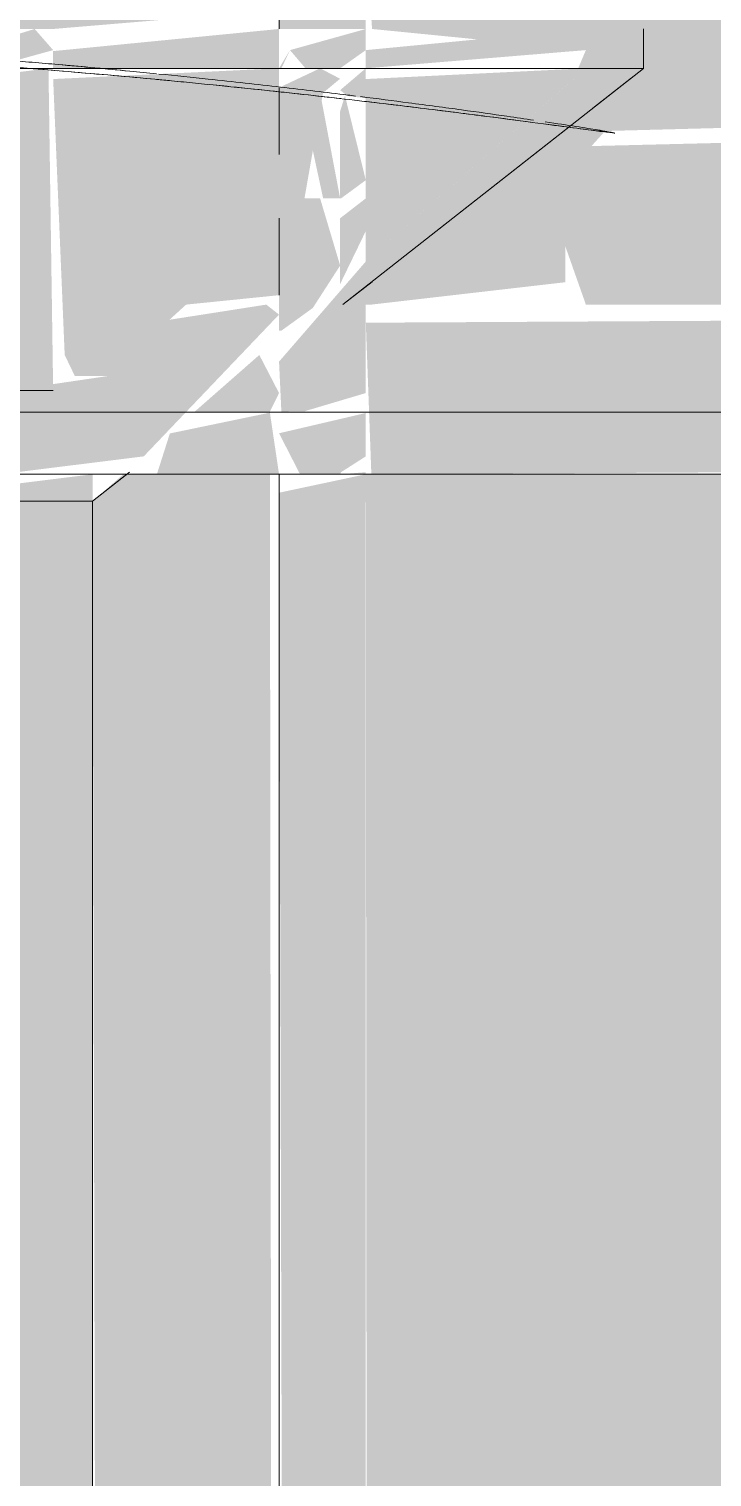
# Model space of a CAD drawing. Header units: metres. Extents: x 147 to 427, y -16 to 162.
# Drawn here: x 392.19402 to 392.21137, y 0.64953 to 0.68631 of the extents above; entities that cross this region are included whole.
import ezdxf

# ---------------------------------------------------------------- set-up
doc = ezdxf.new("R2010")
doc.units = ezdxf.units.M
doc.layers.add('P-SANR-FIXT', color=7, linetype='Continuous', lineweight=5)

# ---------------------------------------------------------------- blocks, each defined once
blk = doc.blocks.new('USO_ESG_Cuba lavatório retângular - Uso geral-3647402-HH')
at = {"layer": 'P-SANR-FIXT', "color": 253, "true_color": 0x9e9e9e}
for p, q in [((-160.975967, 0.685312), (-160.975967, 0.686312)), ((-161.005967, 0.685312), (-160.975967, 0.685312)), ((-160.983606, 0.67931), (-160.975967, 0.685312)), ((-161.005967, 0.675), (-160.976967, 0.675))]:
    blk.add_line(p, q, dxfattribs=at)
at = {"layer": 'P-SANR-FIXT', "color": 7, "true_color": 0xfafafa}
blk.add_line((-160.991457, 0.685312), (-160.990795, 0.685312), dxfattribs=at)
at = {"layer": 'P-SANR-FIXT', "color": 7, "true_color": 0xf3f3f3}
for p, q in [((-160.990685, 0.685312), (-160.981696, 0.685312)), ((-160.981678, 0.685312), (-160.977435, 0.685312))]:
    blk.add_line(p, q, dxfattribs=at)
at = {"layer": 'P-SANR-FIXT', "color": 254, "true_color": 0xd8d8d8}
for p, q in [((-160.990967, 0.677128), (-160.991981, 0.677128)), ((-160.991372, 0.675), (-160.989043, 0.675))]:
    blk.add_line(p, q, dxfattribs=at)
at = {"layer": 'P-SANR-FIXT'}
for p, q in [((-161.17381, 0.676577), (-160.898702, 0.676577)), ((-160.989967, 0.674313), (-160.989025, 0.675052)), ((-161.17381, 0.675), (-160.898702, 0.675)), ((-161.005967, 0.674313), (-160.989967, 0.674313)), ((-160.989967, 0.623125), (-160.989967, 0.674313))]:
    blk.add_line(p, q, dxfattribs=at)
at = {"layer": 'P-SANR-FIXT', "color": 7, "true_color": 0xefefef}
for p, q in [((-160.99223, 0.676577), (-160.9913, 0.676577)), ((-160.99037, 0.676577), (-160.987387, 0.676577))]:
    blk.add_line(p, q, dxfattribs=at)
at = {"layer": 'P-SANR-FIXT', "color": 254, "true_color": 0xe8e8e8}
blk.add_line((-160.987387, 0.676577), (-160.977286, 0.676577), dxfattribs=at)
at = {"layer": 'P-SANR-FIXT', "color": 254, "true_color": 0xd5d5d5}
blk.add_line((-160.977286, 0.676577), (-160.898702, 0.676577), dxfattribs=at)
at = {"layer": 'P-SANR-FIXT', "color": 254, "true_color": 0xdfdfdf}
blk.add_line((-160.996965, 0.674313), (-160.989967, 0.674313), dxfattribs=at)
at = {"layer": 'P-SANR-FIXT', "color": 253, "true_color": 0x9e9e9e}
blk.add_open_spline([(-160.978466, 0.683952), (-160.978173, 0.683909), (-160.977653, 0.68383), (-160.977053, 0.683736), (-160.976706, 0.683674), (-160.976664, 0.683659), (-160.976958, 0.683696), (-160.977816, 0.683808), (-160.979384, 0.68402), (-160.98148, 0.684286), (-160.983392, 0.684514), (-160.985565, 0.684757), (-160.9887, 0.685074), (-160.993342, 0.685473), (-160.999323, 0.685793), (-161.00369, 0.685882), (-161.005967, 0.685892)], degree=3, knots=[0.3888889, 0.3888889, 0.3888889, 0.3888889, 0.4166667, 0.4444444, 0.4791667, 0.5138889, 0.5486111, 0.5833333, 0.6527778, 0.6875, 0.7222222, 0.7569444, 0.7916667, 0.8611111, 0.9305556, 1, 1, 1, 1], dxfattribs=at)
at = {"layer": 'P-SANR-FIXT', "color": 7, "true_color": 0xf3f3f3}
blk.add_open_spline([(-160.991843, 0.685494), (-160.991614, 0.685476), (-160.991279, 0.685447), (-160.990947, 0.685418), (-160.99084, 0.685409)], degree=3, knots=[0.1581904, 0.1581904, 0.1581904, 0.1581904, 0.16666667, 0.17074038, 0.17074038, 0.17074038, 0.17074038], dxfattribs=at)
at = {"layer": 'P-SANR-FIXT', "color": 254, "true_color": 0xdddddd}
for points, knots in [([(-160.99084, 0.685409), (-160.990216, 0.685354), (-160.989372, 0.685276), (-160.988567, 0.685197), (-160.988346, 0.685175)], [0.17074038, 0.17074038, 0.17074038, 0.17074038, 0.19444444, 0.20358297, 0.20358297, 0.20358297, 0.20358297]), ([(-160.988279, 0.685168), (-160.987852, 0.685126), (-160.986783, 0.685016), (-160.985169, 0.684837), (-160.983958, 0.684692), (-160.983352, 0.684617), (-160.983288, 0.684609)], [0.20451229, 0.20451229, 0.20451229, 0.20451229, 0.22222222, 0.25, 0.27777778, 0.28112776, 0.28112776, 0.28112776, 0.28112776]), ([(-160.983156, 0.684593), (-160.982731, 0.68454), (-160.981817, 0.684423), (-160.980564, 0.684255), (-160.979539, 0.68411), (-160.978976, 0.684028), (-160.978764, 0.683996)], [0.2834166, 0.2834166, 0.2834166, 0.2834166, 0.30555556, 0.33333333, 0.36111111, 0.37981881, 0.37981881, 0.37981881, 0.37981881])]:
    blk.add_open_spline(points, degree=3, knots=knots, dxfattribs=at)
blk = doc.blocks.new('USO_ESG_Cuba lavatório retângular - Uso geral-V213-HH')
at = {"layer": 'P-SANR-FIXT', "color": 254, "true_color": 0xe8e8e8}
for p, q in [((-160.975967, 0.68567), (-160.975967, 0.686312)), ((-160.977435, 0.685312), (-160.975967, 0.685312)), ((-160.977257, 0.684299), (-160.97628, 0.685067)), ((-160.982821, 0.679927), (-160.977828, 0.68385)), ((-160.983606, 0.67931), (-160.982866, 0.679892)), ((-160.987387, 0.676577), (-160.977286, 0.676577)), ((-160.989043, 0.675), (-160.976967, 0.675))]:
    blk.add_line(p, q, dxfattribs=at)
at = {"layer": 'P-SANR-FIXT', "color": 7, "true_color": 0xfdfdfd}
for p, q in [((-160.991707, 0.685312), (-160.990795, 0.685312)), ((-160.990685, 0.685312), (-160.981696, 0.685312)), ((-160.981678, 0.685312), (-160.977435, 0.685312))]:
    blk.add_line(p, q, dxfattribs=at)
at = {"layer": 'P-SANR-FIXT', "color": 7, "true_color": 0xfefefe}
blk.add_line((-160.991457, 0.685312), (-160.990795, 0.685312), dxfattribs=at)
at = {"layer": 'P-SANR-FIXT', "color": 7, "true_color": 0xfafafa}
for p, q in [((-160.990685, 0.685312), (-160.981696, 0.685312)), ((-160.981678, 0.685312), (-160.977435, 0.685312)), ((-160.991255, 0.677128), (-160.991981, 0.677128)), ((-160.991255, 0.677128), (-160.991981, 0.677128)), ((-160.990967, 0.677128), (-160.991076, 0.677128)), ((-160.996965, 0.674313), (-160.989967, 0.674313))]:
    blk.add_line(p, q, dxfattribs=at)
at = {"layer": 'P-SANR-FIXT', "color": 7, "true_color": 0xefefef}
for p, q in [((-160.99223, 0.676577), (-160.9913, 0.676577)), ((-160.99037, 0.676577), (-160.987387, 0.676577)), ((-160.977286, 0.676577), (-160.898702, 0.676577)), ((-160.991372, 0.675), (-160.989043, 0.675))]:
    blk.add_line(p, q, dxfattribs=at)
at = {"layer": 'P-SANR-FIXT', "color": 7, "true_color": 0xf2f2f2}
for p, q in [((-160.99223, 0.676577), (-160.9913, 0.676577)), ((-160.99037, 0.676577), (-160.987387, 0.676577)), ((-160.987387, 0.676577), (-160.977286, 0.676577))]:
    blk.add_line(p, q, dxfattribs=at)
at = {"layer": 'P-SANR-FIXT', "color": 254, "true_color": 0xd5d5d5}
for p, q in [((-160.977286, 0.676577), (-160.898702, 0.676577)), ((-160.989184, 0.675), (-160.976967, 0.675))]:
    blk.add_line(p, q, dxfattribs=at)
at = {"layer": 'P-SANR-FIXT', "color": 254, "true_color": 0xe9e9e9}
blk.add_line((-160.99138, 0.675), (-160.989184, 0.675), dxfattribs=at)
at = {"layer": 'P-SANR-FIXT', "color": 7, "true_color": 0xf1f1f1}
blk.add_line((-160.991372, 0.675), (-160.989043, 0.675), dxfattribs=at)
at = {"layer": 'P-SANR-FIXT'}
blk.add_line((-160.989967, 0.674313), (-160.989092, 0.675), dxfattribs=at)
at = {"layer": 'P-SANR-FIXT', "color": 253, "true_color": 0x9e9e9e}
blk.add_line((-160.976967, 0.675), (-160.898702, 0.675), dxfattribs=at)
at = {"layer": 'P-SANR-FIXT', "color": 254, "true_color": 0xdfdfdf}
blk.add_line((-160.994653, 0.674313), (-160.989967, 0.674313), dxfattribs=at)
at = {"layer": 'P-SANR-FIXT', "color": 253, "true_color": 0xa6a6a6}
blk.add_line((-160.989967, 0.623125), (-160.989967, 0.674313), dxfattribs=at)
at = {"layer": 'P-SANR-FIXT', "color": 7, "true_color": 0xfefefe}
blk.add_open_spline([(-160.991843, 0.685494), (-160.991614, 0.685476), (-160.991279, 0.685447), (-160.990947, 0.685418), (-160.99084, 0.685409)], degree=3, knots=[0.1581904, 0.1581904, 0.1581904, 0.1581904, 0.16666667, 0.17074038, 0.17074038, 0.17074038, 0.17074038], dxfattribs=at)
at = {"layer": 'P-SANR-FIXT', "color": 7, "true_color": 0xfcfcfc}
blk.add_open_spline([(-160.99084, 0.685409), (-160.990568, 0.685385), (-160.990299, 0.685361), (-160.990034, 0.685337)], degree=3, dxfattribs=at)
at = {"layer": 'P-SANR-FIXT', "color": 7, "true_color": 0xfafafa}
blk.add_open_spline([(-160.990861, 0.685253), (-160.991186, 0.685279), (-160.991515, 0.685306), (-160.991846, 0.685331)], degree=3, dxfattribs=at)
at = {"layer": 'P-SANR-FIXT', "color": 7, "true_color": 0xf1f1f1}
blk.add_open_spline([(-160.988475, 0.685043), (-160.989198, 0.68511), (-160.989953, 0.685177), (-160.99073, 0.685242)], degree=3, dxfattribs=at)
at = {"layer": 'P-SANR-FIXT', "color": 7, "true_color": 0xf3f3f3}
for points, knots in [([(-160.990034, 0.685337), (-160.989689, 0.685305), (-160.989119, 0.685251), (-160.988567, 0.685197), (-160.988346, 0.685175)], [0.18106538, 0.18106538, 0.18106538, 0.18106538, 0.19444444, 0.20358297, 0.20358297, 0.20358297, 0.20358297]), ([(-160.988279, 0.685168), (-160.987852, 0.685126), (-160.986783, 0.685016), (-160.985169, 0.684837), (-160.984027, 0.6847), (-160.983483, 0.684633)], [0.20451229, 0.20451229, 0.20451229, 0.20451229, 0.22222222, 0.25, 0.27777778, 0.27777778, 0.27777778, 0.27777778]), ([(-160.983156, 0.684593), (-160.982731, 0.68454), (-160.981817, 0.684423), (-160.980564, 0.684255), (-160.979539, 0.68411), (-160.978976, 0.684028), (-160.978764, 0.683996)], [0.2834166, 0.2834166, 0.2834166, 0.2834166, 0.30555556, 0.33333333, 0.36111111, 0.37981881, 0.37981881, 0.37981881, 0.37981881])]:
    blk.add_open_spline(points, degree=3, knots=knots, dxfattribs=at)
at = {"layer": 'P-SANR-FIXT', "color": 7, "true_color": 0xf1f1f1}
for points, knots in [([(-160.987644, 0.684964), (-160.98775, 0.684974), (-160.987982, 0.684997), (-160.988218, 0.685019), (-160.988346, 0.685031)], [0.787177363, 0.787177363, 0.787177363, 0.787177363, 0.791666667, 0.796935404, 0.796935404, 0.796935404, 0.796935404]), ([(-160.983659, 0.684542), (-160.984274, 0.684613), (-160.985359, 0.684734), (-160.98651, 0.684852), (-160.986988, 0.6849)], [0.72600182, 0.72600182, 0.72600182, 0.72600182, 0.75694444, 0.77777778, 0.77777778, 0.77777778, 0.77777778]), ([(-160.980665, 0.684182), (-160.980941, 0.684217), (-160.981728, 0.684315), (-160.98263, 0.684423), (-160.983236, 0.684494)], [0.66922291, 0.66922291, 0.66922291, 0.66922291, 0.6875, 0.71880187, 0.71880187, 0.71880187, 0.71880187]), ([(-160.978841, 0.683945), (-160.979177, 0.68399), (-160.979726, 0.684062), (-160.980343, 0.684141), (-160.98055, 0.684167)], [0.62364423, 0.62364423, 0.62364423, 0.62364423, 0.65277778, 0.66666667, 0.66666667, 0.66666667, 0.66666667])]:
    blk.add_open_spline(points, degree=3, knots=knots, dxfattribs=at)
at = {"layer": 'P-SANR-FIXT', "color": 7, "true_color": 0xefefef}
blk.add_open_spline([(-160.978466, 0.683952), (-160.978173, 0.683909), (-160.977653, 0.68383), (-160.977284, 0.683772), (-160.977137, 0.683748)], degree=3, dxfattribs=at)
at = {"layer": 'P-SANR-FIXT', "color": 254, "true_color": 0xe8e8e8}
blk.add_open_spline([(-160.977128, 0.683718), (-160.97727, 0.683737), (-160.977634, 0.683784), (-160.978149, 0.683853), (-160.978448, 0.683893)], degree=3, knots=[0.55624366, 0.55624366, 0.55624366, 0.55624366, 0.58333333, 0.61177338, 0.61177338, 0.61177338, 0.61177338], dxfattribs=at)
at = {"layer": 'P-SANR-FIXT', "color": 254, "true_color": 0xd5d5d5}
blk.add_open_spline([(-160.977137, 0.683748), (-160.976954, 0.683718), (-160.976706, 0.683674), (-160.976664, 0.683659), (-160.976879, 0.683686), (-160.977081, 0.683712), (-160.977117, 0.683717)], degree=3, knots=[0.4444444, 0.4444444, 0.4444444, 0.4444444, 0.4791667, 0.5138889, 0.5486111, 0.5555556, 0.5555556, 0.5555556, 0.5555556], dxfattribs=at)
blk = doc.blocks.new('UT_Bacia com caixa acoplada - UT_Bacia com caixa acoplada-V218-HH')
at = {"layer": 'P-SANR-FIXT', "true_color": 0xf4f2f0, "transparency": 33554598}
h = blk.add_hatch(color=7, dxfattribs=at)
h.paths.add_polyline_path([(-160.643446, 0.423226), (-160.642949, 0.731), (-160.65082, 0.731), (-160.650769, 0.430691), (-160.647582, 0.430541), (-160.644421, 0.42798), (-160.643463, 0.423326)])
h.paths.add_polyline_path([(-160.985423, 0.477127), (-160.985229, 0.477127), (-160.985461, 0.675), (-160.989184, 0.675), (-160.989967, 0.674313), (-160.989844, 0.623125), (-160.987078, 0.623125), (-160.987078, 0.612738), (-160.992967, 0.612738), (-160.992586, 0.485122), (-160.989487, 0.485122), (-160.990049, 0.479156), (-160.991161, 0.478336), (-160.991771, 0.47903), (-160.992586, 0.478001), (-160.988011, 0.4778), (-160.98569, 0.477813)])
for points in [[(-160.902531, 0.431), (-160.653025, 0.431), (-160.653025, 0.731), (-160.883479, 0.731), (-160.888416, 0.678031), (-160.889568, 0.677463), (-160.891288, 0.676838), (-160.896958, 0.676752), (-160.898702, 0.676232), (-160.898702, 0.676156), (-160.894919, 0.675739), (-160.895723, 0.67536), (-160.901796, 0.675), (-160.983025, 0.675), (-160.982866, 0.477127), (-160.980573, 0.477127), (-160.980573, 0.475285), (-160.981438, 0.474157), (-160.980573, 0.474157), (-160.972836, 0.431), (-160.904993, 0.431)], [(-160.983677, 0.685313), (-160.983025, 0.685775), (-160.983025, 0.686312), (-160.984951, 0.685775), (-160.984558, 0.685313), (-160.984114, 0.685313)], [(-160.983025, 0.685313), (-160.977435, 0.685775), (-160.977435, 0.686312), (-160.983025, 0.685775), (-160.983025, 0.685338)], [(-160.985168, 0.685313), (-160.984951, 0.685775), (-160.985229, 0.685313)], [(-160.989584, 0.677494), (-160.987589, 0.67931), (-160.985229, 0.679549), (-160.985229, 0.685313), (-160.990967, 0.68504), (-160.990674, 0.678031), (-160.990416, 0.677494)], [(-160.983025, 0.680406), (-160.977435, 0.685313), (-160.983025, 0.68504), (-160.983025, 0.680435)], [(-160.983677, 0.682009), (-160.984186, 0.684694), (-160.984583, 0.68421), (-160.984109, 0.682009), (-160.983813, 0.682009)], [(-160.983654, 0.682009), (-160.983025, 0.682471), (-160.983554, 0.684618), (-160.983677, 0.684221), (-160.983677, 0.682009)], [(-160.99231, 0.675), (-160.988665, 0.675455), (-160.985229, 0.679056), (-160.985552, 0.67931), (-160.98841, 0.678863), (-160.989584, 0.677494), (-160.993213, 0.676959), (-160.992819, 0.675)], [(-160.983025, 0.675), (-160.983025, 0.675052), (-160.983654, 0.675)], [(-160.984281, 0.477127), (-160.983025, 0.477178), (-160.983025, 0.675), (-160.985229, 0.674531), (-160.984692, 0.477127), (-160.984424, 0.477127)]]:
    blk.add_hatch(color=7, dxfattribs=at).paths.add_polyline_path(points)
h = blk.add_hatch(color=7, dxfattribs=at)
h.paths.add_polyline_path([(-160.982866, 0.675), (-160.898702, 0.675455), (-160.898702, 0.675788), (-160.898702, 0.676232), (-160.898818, 0.676565), (-160.889765, 0.677115), (-160.888785, 0.67755), (-160.888001, 0.67931), (-160.883865, 0.731), (-160.898342, 0.731), (-160.898702, 0.67931), (-160.983025, 0.67885), (-160.982884, 0.675)])
h.paths.add_polyline_path([(-160.895254, 0.675345), (-160.895028, 0.675775), (-160.895723, 0.67536)])
h = blk.add_hatch(color=7, dxfattribs=at)
h.paths.add_polyline_path([(-160.944025, 0.406), (-160.908025, 0.406466), (-160.908025, 0.40753), (-160.728025, 0.407065), (-160.728025, 0.406), (-160.692025, 0.406466), (-160.692025, 0.41688), (-160.728025, 0.416695), (-160.728025, 0.41535), (-160.908025, 0.415919), (-160.908025, 0.41688), (-160.944025, 0.416695), (-160.944025, 0.406185)])
h.paths.add_polyline_path([(-160.903688, 0.407663), (-160.908025, 0.408054), (-160.908025, 0.414205), (-160.887353, 0.414205), (-160.885021, 0.411868), (-160.750076, 0.412328), (-160.748696, 0.414205), (-160.728025, 0.41416), (-160.728025, 0.408675), (-160.732108, 0.408182), (-160.732191, 0.408054), (-160.902215, 0.407663)])
h.paths.add_polyline_path([(-160.806522, 0.408977), (-160.785059, 0.40966), (-160.785947, 0.410125), (-160.795173, 0.411868), (-160.810795, 0.409443), (-160.807468, 0.40908)])
h.paths.add_polyline_path([(-160.766813, 0.409192), (-160.752005, 0.409705), (-160.751028, 0.411868), (-160.764029, 0.409635), (-160.766983, 0.409279)])
h.paths.add_polyline_path([(-160.883731, 0.409279), (-160.87202, 0.410193), (-160.88532, 0.41144), (-160.883834, 0.409418)])
h.paths.add_polyline_path([(-160.827353, 0.409284), (-160.830986, 0.409485), (-160.829581, 0.409375)])
h.paths.add_polyline_path([(-160.982884, 0.67931), (-160.977955, 0.679879), (-160.977955, 0.682609), (-160.976945, 0.68372), (-160.898702, 0.685775), (-160.898702, 0.697817), (-160.983025, 0.688603), (-160.982866, 0.686312), (-160.977435, 0.685775), (-160.977745, 0.68504), (-160.983025, 0.680406), (-160.983025, 0.67931)])
h = blk.add_hatch(color=7, dxfattribs=at)
h.paths.add_polyline_path([(-160.985229, 0.675), (-160.985461, 0.676565), (-160.988002, 0.676037), (-160.988333, 0.675), (-160.985461, 0.675)])
h.paths.add_polyline_path([(-160.985461, 0.676592), (-160.985229, 0.677063), (-160.98573, 0.678031), (-160.98737, 0.676592), (-160.986247, 0.676592)])
h.paths.add_polyline_path([(-160.990967, 0.686312), (-160.985229, 0.686794), (-160.985229, 0.688362), (-160.993238, 0.687487), (-160.9931, 0.686312), (-160.991436, 0.686312)])
h = blk.add_hatch(color=7, dxfattribs=at)
h.paths.add_polyline_path([(-160.984186, 0.406), (-160.983678, 0.406561), (-160.984197, 0.414765), (-160.985229, 0.414397), (-160.984951, 0.406), (-160.984583, 0.406)])
h.paths.add_polyline_path([(-160.983677, 0.675), (-160.983654, 0.675052), (-160.983025, 0.675455), (-160.983025, 0.676556), (-160.985229, 0.676041), (-160.984695, 0.675), (-160.984098, 0.675)])
h.paths.add_polyline_path([(-160.985158, 0.676592), (-160.984583, 0.6766), (-160.983025, 0.677063), (-160.983025, 0.680406), (-160.985229, 0.677862), (-160.98517, 0.676592)])
h.paths.add_polyline_path([(-160.985229, 0.686312), (-160.983025, 0.686312), (-160.983025, 0.688603), (-160.985229, 0.688362), (-160.985229, 0.687082)])
h = blk.add_hatch(color=7, dxfattribs=at)
h.paths.add_polyline_path([(-160.989967, 0.614832), (-160.989967, 0.623125), (-160.993084, 0.623125), (-160.99261, 0.614832), (-160.99074, 0.614832)])
h.paths.add_polyline_path([(-160.992633, 0.685313), (-160.990967, 0.685775), (-160.991436, 0.686312), (-160.993234, 0.685762), (-160.9931, 0.685313)])
h = blk.add_hatch(color=7, dxfattribs=at)
h.paths.add_polyline_path([(-160.990967, 0.677128), (-160.991086, 0.685313), (-160.993232, 0.68504), (-160.99301, 0.684121), (-160.993229, 0.683661), (-160.993036, 0.677128), (-160.991138, 0.677128)])
h.paths.add_polyline_path([(-160.985229, 0.685313), (-160.985229, 0.686312), (-160.990967, 0.68575), (-160.990967, 0.685313), (-160.98703, 0.685313)])
h = blk.add_hatch(color=7, dxfattribs=at)
h.paths.add_polyline_path([(-160.983133, 0.406), (-160.983025, 0.406579), (-160.983133, 0.414765), (-160.983677, 0.414765), (-160.983255, 0.406)])
h.paths.add_polyline_path([(-160.985229, 0.415118), (-160.984583, 0.415343), (-160.985158, 0.415919), (-160.985229, 0.415343)])
h.paths.add_polyline_path([(-160.983699, 0.419952), (-160.983677, 0.419952), (-160.983139, 0.429773), (-160.983025, 0.430257), (-160.983356, 0.431), (-160.985229, 0.430483), (-160.984951, 0.419952), (-160.984186, 0.419952)])
h.paths.add_polyline_path([(-160.98517, 0.678647), (-160.984372, 0.679224), (-160.983677, 0.680302), (-160.984186, 0.682009), (-160.984583, 0.682009), (-160.984113, 0.684686), (-160.983677, 0.685048), (-160.984186, 0.685313), (-160.985229, 0.684821), (-160.985229, 0.678647)])
h = blk.add_hatch(color=7, dxfattribs=at)
h.paths.add_polyline_path([(-160.983677, 0.679833), (-160.983025, 0.681179), (-160.983025, 0.682009), (-160.983677, 0.681504), (-160.983677, 0.680302)])
h.paths.add_polyline_path([(-160.983025, 0.684553), (-160.983025, 0.685313), (-160.983677, 0.684758), (-160.983487, 0.684609)])
h = blk.add_hatch(color=7, dxfattribs=at)
h.paths.add_polyline_path([(-160.654682, 0.429773), (-160.653025, 0.430354), (-160.653025, 0.430681), (-160.671655, 0.431), (-160.972952, 0.430468), (-160.97283, 0.429773), (-160.658703, 0.429773)])
h.paths.add_polyline_path([(-160.977137, 0.67931), (-160.898702, 0.67931), (-160.898702, 0.685252), (-160.977435, 0.683334), (-160.978386, 0.682009), (-160.977435, 0.67931)])
h = blk.add_hatch(color=7, dxfattribs=at)
h.paths.add_polyline_path([(-160.992604, 0.423226), (-160.991629, 0.42798), (-160.989281, 0.430468), (-160.988463, 0.42983), (-160.988011, 0.430872), (-160.985229, 0.431), (-160.985764, 0.477827), (-160.990983, 0.477458), (-160.992733, 0.477127), (-160.99261, 0.425884)])
h.paths.add_polyline_path([(-160.992311, 0.478135), (-160.991695, 0.479156), (-160.99103, 0.478135), (-160.989487, 0.47974), (-160.990049, 0.485122), (-160.992752, 0.485122), (-160.992586, 0.478275)])
h.paths.add_polyline_path([(-160.989967, 0.623125), (-160.989967, 0.674313), (-160.989967, 0.675), (-160.993207, 0.674597), (-160.99261, 0.623125), (-160.990967, 0.623125)])
h.paths.add_polyline_path([(-160.992967, 0.574438), (-160.99261, 0.612738), (-160.987078, 0.612738), (-160.987078, 0.623125), (-160.989967, 0.623125), (-160.989967, 0.614813), (-160.993064, 0.614813), (-160.992975, 0.577921)])
at = {"layer": 'P-SANR-FIXT', "color": 7, "true_color": 0xf1f1f1}
blk.add_line((-160.985229, 0.688362), (-160.985229, 0.686312), dxfattribs=at)
at = {"layer": 'P-SANR-FIXT', "color": 7, "true_color": 0xf4f3f3}
for p, q in [((-160.985229, 0.684821), (-160.985229, 0.683121)), ((-160.985229, 0.681504), (-160.985229, 0.679549))]:
    blk.add_line(p, q, dxfattribs=at)
at = {"layer": 'P-SANR-FIXT', "color": 253, "true_color": 0x9e9d9c}
blk.add_line((-160.985229, 0.675), (-160.985229, 0.477127), dxfattribs=at)

msp = doc.modelspace()

# ---------------------------------------------------------------- block references
at = {"layer": 'P-SANR-FIXT', "color": 253, "true_color": 0x9e9e9e}
msp.add_blockref('USO_ESG_Cuba lavatório retângular - Uso geral-3647402-HH', (553.1856, 0), dxfattribs=at)
at = {"layer": 'P-SANR-FIXT', "color": 254, "true_color": 0xe8e8e8}
msp.add_blockref('USO_ESG_Cuba lavatório retângular - Uso geral-V213-HH', (553.1856, 0), dxfattribs=at)
at = {"layer": 'P-SANR-FIXT'}
msp.add_blockref('UT_Bacia com caixa acoplada - UT_Bacia com caixa acoplada-V218-HH', (553.1856, 0), dxfattribs=at)

doc.saveas('drawing.dxf')
